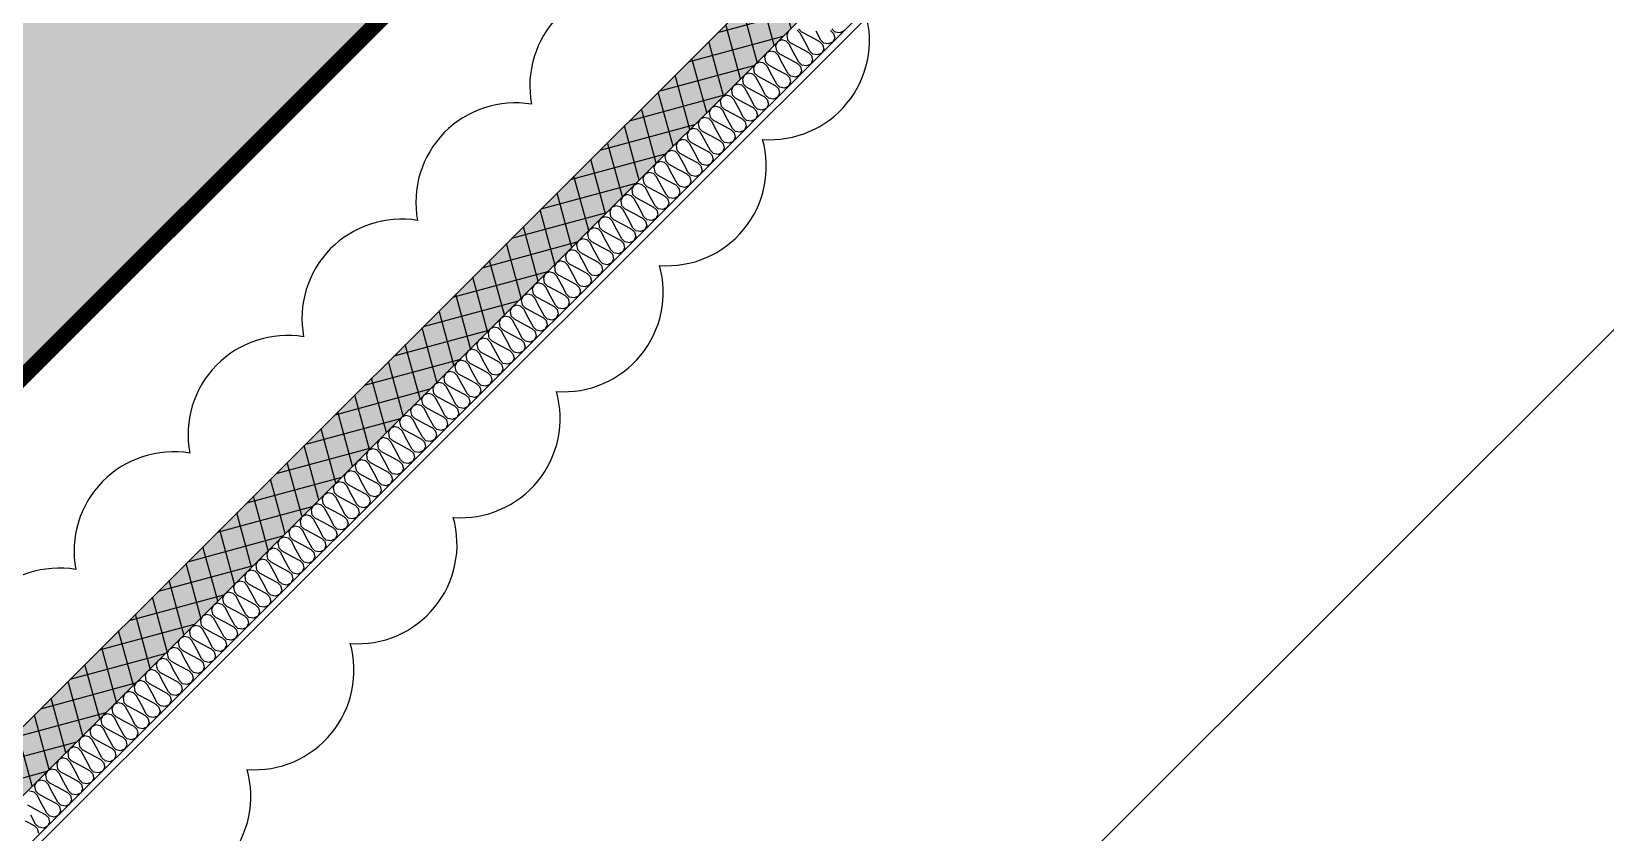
# Model space of a CAD drawing. Header units: millimetres. Extents: x -21000 to 567700, y 435000 to 850800.
# Drawn here: x 230118 to 234950, y 602524 to 604985 of the extents above; entities that cross this region are included whole.
import ezdxf
from ezdxf.xclip import XClip

# ---------------------------------------------------------------- set-up
doc = ezdxf.new("R2010")
doc.units = ezdxf.units.MM
doc.header["$LTSCALE"] = 700
doc.header["$XCLIPFRAME"] = 2
doc.linetypes.add('AB_Pbase$0$주차장기둥$0$CEN', pattern=[62, 60, -1, 0, -1])
doc.linetypes.add('HIDDEN', pattern=[9.525, 6.35, -3.175])
doc.layers.get('0').update_dxf_attribs({"color": 2})
doc.layers.get('Defpoints').update_dxf_attribs({"color": 171})
for name, color, linetype in [('AB_Pbase$0$ELE8', 8, 'Continuous'), ('AB_Pbase$0$FIN', 6, 'Continuous'), ('AB_Pbase$0$HAT-BR', 5, 'Continuous'), ('AB_Pbase$0$INS', 8, 'Continuous'), ('AB_Pbase$0$WAL', 3, 'Continuous'), ('AB_Pbase$0$경량벽체 세대창고 모듈', 4, 'HIDDEN'), ('AB_Pbase$0$주차-sol', 254, 'Continuous'), ('AB_Pbase$0$주차-여행', 221, 'Continuous'), ('AB_Pbase$0$주차장기둥$0$CEN_P', 244, 'AB_Pbase$0$주차장기둥$0$CEN')]:
    doc.layers.add(name, color=color, linetype=linetype)

# ---------------------------------------------------------------- blocks, each defined once
blk = doc.blocks.new('AB_Pbase$0$주차장기둥$0$cen 2bl 지하')
at = {"layer": 'AB_Pbase$0$주차장기둥$0$CEN_P', "color": 54}
blk.add_line((-61204.2, 83524.1), (-81015, 14504.8), dxfattribs=at)
blk = doc.blocks.new('AB_Pbase$0$주차장기둥')
at = {"rotation": 1.99999810188403}
blk.add_blockref('AB_Pbase$0$주차장기둥$0$cen 2bl 지하', (36991.8, -11666.7), dxfattribs=at)
blk = doc.blocks.new('AB_Pbase$0$AB_Pbase-여행주차_')
at = {"layer": 'AB_Pbase$0$주차-sol'}
h = blk.add_hatch(color=252, dxfattribs=at)
h.paths.add_polyline_path([(54378012.4, -70102333.7), (54378012.4, -70097233.7), (54375512.4, -70097233.7), (54375512.4, -70102333.7)])
h.paths.add_polyline_path([(54377037.4, -70098358.7), (54377037.4, -70098508.7), (54377787.4, -70098508.7), (54377787.4, -70098358.7)], flags=16)
h.paths.add_polyline_path([(54376487.4, -70098358.7), (54376487.4, -70098508.7), (54375737.4, -70098508.7), (54375737.4, -70098358.7)], flags=16)
at = {"layer": 'AB_Pbase$0$주차-여행', "const_width": 50}
blk.add_lwpolyline([(54378012.4, -70102333.7), (54378012.4, -70097233.7), (54375512.4, -70097233.7), (54375512.4, -70102333.7)], close=True, dxfattribs=at)
blk = doc.blocks.new('AB_Pbase$0$pppaaa_1_1')
at = {"layer": 'AB_Pbase$0$주차-여행', "rotation": 224.9848186016877}
blk.add_blockref('AB_Pbase$0$AB_Pbase-여행주차_', (88243891.7, -10535107), dxfattribs=at)
blk = doc.blocks.new('AB_Pbase')
at = {"layer": 'AB_Pbase$0$ELE8'}
h = blk.add_hatch(dxfattribs=at)
h.set_pattern_fill('NET', color=256, scale=20, angle=15.182184)
h.paths.add_polyline_path([(242568.3, 621077.2), (244588.7, 619957.3), (244661.4, 620088.5), (242509.8, 621281.1), (235027.7, 607783.1), (226424.5, 599184.4), (258210.1, 567381.9), (260268.4, 566241), (260341.1, 566372.2), (258301.3, 567502.9), (226636.7, 599184.4), (235148.7, 607691.9)])
h.paths.add_polyline_path([(247382.1, 630071), (247513.3, 629998.3), (244996.1, 625456.7), (246272.9, 624749), (245110.6, 622652.1), (244979.4, 622724.8), (246069, 624690.5), (244792, 625398.3)])
h.paths.add_polyline_path([(247988.2, 631164.3), (247876.7, 630963.1), (248007.8, 630890.4), (248119.4, 631091.6)])
h.paths.add_polyline_path([(255793.4, 631519.8), (255866.2, 631650.9), (250046.2, 634877.1), (248482.7, 632056.4), (248613.9, 631983.7), (250104.6, 634673.1)])
at = {"layer": 'AB_Pbase$0$HAT-BR'}
h = blk.add_hatch(dxfattribs=at)
h.set_pattern_fill('ANSI31', color=256, scale=20, angle=145)
h.paths.add_polyline_path([(235929.4, 604527.6), (236063.8, 604661.9), (238153, 602571.6), (240063.6, 606018.4), (240229.8, 605926.3), (238280.5, 602409.7), (237010.4, 601140.3), (237826.9, 600323.4), (237692.5, 600189.1), (236741.7, 601140.4), (238029, 602427)])
h.paths.add_polyline_path([(238632.8, 599517.1), (232550.1, 593437.5), (232684.4, 593303.2), (238767.1, 599382.7)])
h.paths.add_polyline_path([(239573, 598576.4), (244422.5, 593724.3), (238339.7, 587644.8), (238205.4, 587779.2), (244153.8, 593724.4), (239438.6, 598442)])
h.paths.add_polyline_path([(253366.3, 576146.8), (254890.9, 574621.3), (254756.5, 574487), (253231.9, 576012.5)], flags=17)
h.paths.add_polyline_path([(246954.3, 581883.1), (245525.6, 580455.2), (245391.3, 580589.5), (246820, 582017.5)])
h.paths.add_polyline_path([(247173.6, 582371), (252407.6, 587602.2), (252541.9, 587467.8), (247308, 582236.6)])
h.paths.add_polyline_path([(260580.1, 582120.7), (261142.4, 583135.1), (260976.2, 583227.2), (260414, 582212.8)], flags=17)
h.paths.add_polyline_path([(263886.9, 576046.1), (264234.4, 575698.5), (264194.3, 575658.4), (265114.4, 575148.5), (265206.5, 575314.6)])
edge = h.paths.add_edge_path()
edge.add_line((263638.9, 581842.7), (261303.6, 583137.2))
edge.add_line((261303.6, 583137.2), (261395.8, 583303.3))
edge.add_line((261395.8, 583303.3), (265930.7, 580789.6))
edge.add_line((265930.7, 580789.6), (269809.1, 587786.6))
edge.add_line((269809.1, 587786.6), (269975.3, 587694.4))
edge.add_line((269975.3, 587694.4), (266096.8, 580697.5))
edge.add_line((266096.8, 580697.5), (266534.1, 580455.1))
edge.add_line((266534.1, 580455.1), (266442, 580288.9))
edge.add_line((266442, 580288.9), (263805.1, 581750.6))
edge.add_line((263638.9, 581842.7), (262485.1, 579761.3))
edge.add_line((263805.1, 581750.6), (261405.4, 577421.6))
edge.add_line((262393, 579595.1), (259935.3, 580957.4))
edge.add_line((262485.1, 579761.3), (259861.3, 581215.7))
edge.add_line((262393, 579595.1), (261239.3, 577513.7))
edge.add_line((259861.3, 581215.7), (259168.1, 579965.2))
edge.add_line((259334.3, 579873.1), (259168.1, 579965.2))
edge.add_line((259935.3, 580957.4), (259334.3, 579873.1))
edge.add_line((261239.3, 577513.7), (258615.4, 578968.1))
edge.add_line((258615.4, 578968.1), (258523.3, 578802))
edge.add_line((258523.3, 578802), (263739.4, 575910.6))
edge.add_line((263739.4, 575910.6), (263879.2, 576050.4))
edge.add_line((263879.2, 576050.4), (261405.4, 577421.6))
edge = h.paths.add_edge_path()
edge.add_line((273761.7, 610263.5), (273411.9, 610457.4))
edge.add_line((273411.9, 610457.4), (273281, 610221.2))
edge.add_line((273281, 610221.2), (271837.9, 611021.2))
edge.add_line((271837.9, 611021.2), (270579.8, 608751.5))
edge.add_line((270579.8, 608751.5), (267899.1, 610237.5))
edge.add_line((267899.1, 610237.5), (268345.1, 611042.1))
edge.add_line((268345.1, 611042.1), (267907.8, 611284.5))
edge.add_line((267907.8, 611284.5), (267461.8, 610479.9))
edge.add_line((267461.8, 610479.9), (264676.1, 612024))
edge.add_line((264676.1, 612024), (266867.4, 615977.3))
edge.add_line((266867.4, 615977.3), (266701.3, 616069.4))
edge.add_line((266701.3, 616069.4), (265295.3, 613533))
edge.add_line((265295.3, 613533), (264945.5, 613726.9))
edge.add_line((264945.5, 613726.9), (264853.4, 613560.7))
edge.add_line((264853.4, 613560.7), (265203.2, 613366.8))
edge.add_line((265203.2, 613366.8), (264417.8, 611949.9))
edge.add_line((264417.8, 611949.9), (276229.5, 605402.6))
edge.add_line((276229.5, 605402.6), (278088.8, 608756.8))
edge.add_line((278088.8, 608756.8), (278565.5, 608492.5))
edge.add_line((278565.5, 608492.5), (278798.2, 608912.4))
edge.add_line((278798.2, 608912.4), (278719.4, 608956))
edge.add_line((278719.4, 608956), (278578.9, 608702.3))
edge.add_line((278578.9, 608702.3), (278093.4, 608971.4))
edge.add_line((278093.4, 608971.4), (278825.5, 610292.1))
edge.add_line((278825.5, 610292.1), (278746.8, 610335.7))
edge.add_line((278746.8, 610335.7), (278092.3, 609155))
edge.add_line((278092.3, 609155), (277414.5, 609530.7))
edge.add_line((277414.5, 609530.7), (277370.8, 609452))
edge.add_line((277370.8, 609452), (278048.7, 609076.3))
edge.add_line((278048.7, 609076.3), (276155.5, 605660.9))
edge.add_line((276155.5, 605660.9), (275027.2, 606286.3))
edge.add_line((275027.2, 606286.3), (275473.2, 607090.9))
edge.add_line((275473.2, 607090.9), (275394.5, 607134.6))
edge.add_line((275394.5, 607134.6), (274948.5, 606329.9))
edge.add_line((274948.5, 606329.9), (274668.6, 606485.1))
edge.add_line((274668.6, 606485.1), (275114.6, 607289.7))
edge.add_line((275114.6, 607289.7), (275035.9, 607333.3))
edge.add_line((275035.9, 607333.3), (274589.9, 606528.7))
edge.add_line((274589.9, 606528.7), (270746, 608659.4))
edge.add_line((270746, 608659.4), (271911.9, 610762.9))
edge.add_line((271911.9, 610762.9), (273538.7, 609861.1))
edge.add_line((273538.7, 609861.1), (273766.6, 610272.2))
h.paths.add_polyline_path([(249823.9, 630123.9), (248214.6, 631015.9), (248122.5, 630849.7), (249731.8, 629957.7)])
h.paths.add_polyline_path([(264448.6, 621462.8), (264706.6, 621319.7), (264798.7, 621485.9), (263959.1, 621951.3), (263866.9, 621785.1), (264282.4, 621554.9), (263271.6, 619731.3), (263437.7, 619639.2)])
h.paths.add_polyline_path([(269499.6, 619034.5), (268660, 619499.9), (268567.9, 619333.7), (269048.9, 619067.1), (267972.6, 617125.4), (268138.8, 617033.3), (269215.1, 618975), (269407.5, 618868.3)])
h.paths.add_polyline_path([(278950.9, 618872.1), (277573.4, 619635.6), (275440.2, 615787.3), (272265.3, 617547.2), (272173.2, 617381), (274499.7, 616091.4), (273527.6, 614337.8), (273693.8, 614245.7), (274665.9, 615999.3), (276004, 615257.5), (276166.4, 615550.5), (275676.7, 615822), (277647.4, 619377.4), (278858.8, 618705.9)])
h.paths.add_polyline_path([(271683.5, 616497.6), (271517.4, 616589.7), (270492, 614739.9), (270658.2, 614647.8)])
h.paths.add_polyline_path([(266121, 619581), (265095.6, 617731.2), (264929.4, 617823.3), (265954.8, 619673.1)])
h.paths.add_polyline_path([(264405.1, 617124.9), (264497.2, 617291.1), (264296.1, 617402.6), (264203.9, 617236.4)])
edge = h.paths.add_edge_path()
edge.add_line((261140, 623342.4), (261232.1, 623508.6))
edge.add_line((261232.1, 623508.6), (257484.4, 625586))
edge.add_line((257484.4, 625586), (257392.3, 625419.8))
edge.add_line((257392.3, 625419.8), (258756.7, 624663.5))
edge.add_line((258756.7, 624663.5), (257030.8, 621549.9))
edge.add_line((257030.8, 621549.9), (255666.4, 622306.2))
edge.add_line((255666.4, 622306.2), (255622.7, 622227.5))
edge.add_line((255622.7, 622227.5), (256987.1, 621471.2))
edge.add_line((256987.1, 621471.2), (256735, 621016.4))
edge.add_line((256735, 621016.4), (256813.8, 620972.7))
edge.add_line((256813.8, 620972.7), (258835.4, 624619.9))
edge.add_line((258835.4, 624619.9), (261140, 623342.4))
h.paths.add_polyline_path([(252295.3, 623557.4), (252251.7, 623478.7), (252800.5, 623174.5), (252844.1, 623253.2)], flags=17)
h.paths.add_polyline_path([(278024, 614023.5), (278741.6, 615317.9), (277798.7, 613617.1), (277877.5, 613573.4), (278119.7, 614010.5), (279335.4, 613336.6), (279379.1, 613415.3), (278163.4, 614089.2), (278820.3, 615274.3), (278741.6, 615317.9)])
h.paths.add_polyline_path([(276999.8, 611990.1), (277047.9, 611963.4), (276926.7, 611744.8), (276799.9, 611815.1), (277163.5, 612471), (277242.2, 612427.4)], flags=17)
h.paths.add_polyline_path([(275349.5, 612653.4), (275456.1, 612845.8), (275766.5, 612673.7), (275659.8, 612481.3)], flags=17)
h.paths.add_polyline_path([(274915.1, 612859.8), (274748.9, 612952), (274506.5, 612514.6), (274672.7, 612422.5)], flags=17)
h.paths.add_polyline_path([(279024.5, 610867.8), (280144.5, 612888.1), (280223.2, 612844.5), (279103.3, 610824.1)])
h.paths.add_polyline_path([(279601.8, 610547.8), (280721.7, 612568.2), (280800.4, 612524.5), (279680.5, 610504.2)])
edge = h.paths.add_edge_path()
edge.add_line((268115.9, 579441.1), (268710.6, 579111.4))
edge.add_line((268710.6, 579111.4), (268676.7, 579050.2))
edge.add_line((268676.7, 579050.2), (271436.1, 577520.6))
edge.add_line((271436.1, 577520.6), (271470, 577581.9))
edge.add_line((271470, 577581.9), (271528.2, 577686.8))
edge.add_line((271528.2, 577686.8), (268174.1, 579546.1))
edge.add_line((268174.1, 579546.1), (268115.9, 579441.1))
h.paths.add_polyline_path([(252546, 576288.4), (251117.3, 574860.5), (254615.6, 571360.4), (257807.1, 577118), (257640.9, 577210.2), (255736.8, 573775), (255682.7, 573829.2), (255548.3, 573694.9), (255641, 573602.1), (254521.2, 571582.1), (251315.3, 574789.7), (252680.4, 576154.1)])
h.paths.add_polyline_path([(254748.7, 622094.5), (254457.8, 621569.8), (254624, 621477.7), (254914.9, 622002.4)], flags=17)
h.paths.add_polyline_path([(260390.1, 620339.5), (260224, 620431.6), (261377.8, 622513.2), (261544, 622421.1)])
h.paths.add_polyline_path([(246694.2, 601788.4), (244262.8, 603136.2), (244354.9, 603302.4), (246786.3, 601954.6)])
h.paths.add_polyline_path([(264513.8, 616681.6), (263362.4, 614604.4), (263948.4, 614279.6), (263856.3, 614113.4), (262500.6, 614864.9), (262592.7, 615031.1), (263196.2, 614696.5), (264347.6, 616773.8)])
h.paths.add_polyline_path([(251505.8, 616203), (251413.7, 616036.9), (267384.3, 607184.2), (267476.4, 607350.4)])
h.paths.add_polyline_path([(271057.7, 605148), (274188.8, 603412.4), (272429, 600237.5), (270189.9, 601478.7), (270097.8, 601312.5), (274624, 598803.6), (274716.1, 598969.8), (272595.1, 600145.4), (274355, 603320.3), (277464.3, 601596.8), (270405.5, 588862.3), (265870.5, 591376.1), (265778.4, 591209.9), (270479.5, 588604), (277722.6, 601670.9), (271149.8, 605314.2)])
h.paths.add_polyline_path([(255481.8, 630440.5), (255389.7, 630274.4), (255792, 630051.4), (254296.4, 627353.1), (254375.1, 627309.5), (255870.8, 630007.7), (258726.4, 628424.8), (257230.8, 625726.6), (257396.9, 625634.5), (258984.7, 628498.9)])
h.paths.add_polyline_path([(252754.7, 624571.9), (253714.6, 626303.6), (253793.4, 626260), (252833.4, 624528.2)])
h.paths.add_polyline_path([(271454, 617733.9), (271546.1, 617900.1), (271143.9, 618123.1), (271051.8, 617956.9)])
h.paths.add_polyline_path([(274129.6, 612597.8), (274173.2, 612676.5), (272975, 613340.7), (272679.2, 612807.2), (272845.4, 612715.1), (273097.5, 613169.9)], flags=17)
h.paths.add_polyline_path([(261119, 615848), (261285.2, 615755.9), (262691.1, 618292.3), (262525, 618384.4)])
h.paths.add_polyline_path([(261302.7, 615746.2), (261210.6, 615580), (261503.6, 615417.6), (261595.7, 615583.7)], flags=17)
h.paths.add_polyline_path([(260779.6, 615235.7), (260945.8, 615143.6), (260407.7, 614172.8), (247559.5, 621294.6), (247428.3, 621367.4), (245110.6, 622652.1), (245202.7, 622818.3), (246042.3, 622352.9), (246488.4, 623157.5), (246654.5, 623065.4), (246208.5, 622260.8), (248062.7, 621233), (249400.8, 623646.9), (248952.5, 623895.4), (248996.2, 623974.1), (249984.5, 623426.3), (249940.9, 623347.5), (249479.5, 623603.3), (248141.4, 621189.3), (250017.5, 620149.4), (251359.6, 622570.7), (250948.5, 622798.5), (250988.1, 622869.9), (251939.3, 622342.7), (251895.6, 622264), (251434.3, 622519.7), (250096.2, 620105.8), (252811.9, 618600.4), (253257.9, 619405.1), (253336.6, 619361.5), (252890.6, 618556.8), (253257.9, 618353.2), (254159.7, 619980), (253792.3, 620183.6), (253676, 619973.7), (253597.3, 620017.3), (253905.1, 620572.7), (254071.3, 620480.6), (253971.9, 620301.3), (254627.9, 619937.7), (254535.8, 619771.5), (254238.4, 619936.4), (253336.7, 618309.6), (254613.6, 617601.7), (255607.5, 619394.7), (255773.6, 619302.6), (254779.8, 617509.6), (260333.6, 614431.1)])
h.paths.add_polyline_path([(251257.3, 624727.3), (251091.2, 624819.4), (250887.5, 624452.1), (248071, 626013.3), (247978.9, 625847.1), (247979.1, 625847), (246827.7, 623769.8), (246993.9, 623677.6), (248145.3, 625754.9), (251552, 623866.5), (251644.1, 624032.7), (251053.7, 624359.9)])
h.paths.add_polyline_path([(239278.8, 608614.4), (239444.9, 608522.3), (239503.1, 608627.2), (240058.5, 608319.4), (240150.6, 608485.5), (239595.2, 608793.4), (239937, 609410), (239416.6, 609698.5), (239373, 609619.7), (239727.2, 609423.4)], flags=17)
h.paths.add_polyline_path([(249096, 617321.6), (249188.1, 617487.8), (246328.1, 619073.1), (246196.9, 619145.8), (244727.6, 619960.3), (244635.4, 619794.1)])
h.paths.add_polyline_path([(244912.1, 609773.6), (245004.2, 609939.8), (238523.3, 613532.3), (235245.5, 607619), (234042, 606416.1), (235434.6, 605022.7), (235569, 605157.1), (234240, 606486.8), (235318, 607564.2), (236122.2, 609014.9), (238706.7, 607582.3), (238270.4, 606795.2), (238991.9, 606395.2), (239084, 606561.4), (238528.6, 606869.2), (239047.4, 607805.1), (238881.2, 607897.2), (238798.8, 607748.5), (238357.1, 607993.3), (239086.7, 609309.6), (239008, 609353.3), (238278.4, 608037), (236214.3, 609181.1), (238509.9, 613322.4), (242795.5, 610946.9), (241038.1, 607776.4), (241204.2, 607684.3), (242961.7, 610854.8)])
h.paths.add_polyline_path([(254770.9, 631457.8), (254937, 631365.6), (255145.7, 631742.1), (254979.5, 631834.2)])
h.paths.add_polyline_path([(254539.5, 630648.5), (254373.3, 630740.6), (254143, 630325.1), (253548.3, 630654.8), (253504.7, 630576.1), (254099.4, 630246.4), (253042.5, 628339.7), (251765.6, 629047.6), (252822.5, 630954.2), (252848.7, 630939.7), (252892.3, 631018.4), (252787.4, 631076.6), (251686.9, 629091.2), (250436.1, 629784.5), (250344, 629618.3), (251594.7, 628925), (250494.2, 626939.6), (250599.2, 626881.5), (250642.8, 626960.2), (250616.6, 626974.7), (251673.5, 628881.4), (252950.4, 628173.6), (251893.5, 626266.9), (251298.8, 626596.6), (251255.1, 626517.9), (251849.9, 626188.2), (251488.7, 625536.6), (251654.9, 625444.5)])
at = {"layer": 'AB_Pbase$0$경량벽체 세대창고 모듈'}
h = blk.add_hatch(dxfattribs=at)
h.set_pattern_fill('격자1', color=256)
h.set_pattern_definition([(360, (0, 0), (0, 1), []), (90, (0, 0), (-1, -1e-16), [])])
h.paths.add_polyline_path([(242568.3, 621077.2), (242641, 621208.4), (242509.8, 621281.1), (235027.7, 607783.1), (226424.5, 599184.4), (258210.1, 567381.9), (260268.4, 566241), (260341.1, 566372.2), (258301.3, 567502.9), (226636.7, 599184.4), (235148.7, 607691.9)])
h.paths.add_polyline_path([(247382.1, 630071), (247513.3, 629998.3), (244996.1, 625456.7), (246272.9, 624749), (245110.6, 622652.1), (244979.4, 622724.8), (246069, 624690.5), (244792, 625398.3)])
h.paths.add_polyline_path([(247988.2, 631164.3), (247876.7, 630963.1), (248007.8, 630890.4), (248119.4, 631091.6)])
h.paths.add_polyline_path([(255793.4, 631519.8), (255866.2, 631650.9), (250046.2, 634877.1), (248482.7, 632056.4), (248613.9, 631983.7), (250104.6, 634673.1)])
at = {"layer": 'AB_Pbase$0$FIN'}
for p, q in [((226806.4, 599184.3), (234042, 606416.1)), ((226834.6, 599184.3), (234042, 606387.8))]:
    blk.add_line(p, q, dxfattribs=at)
at = {"layer": 'AB_Pbase$0$INS'}
for points in [[(232611.8, 604986.7), (232599.1, 604980.8), (232584.7, 604983.3), (232575.3, 604992.7)], [(232571.1, 604988.4), (232580.4, 604979.1), (232583.8, 604965.5), (232577.9, 604952.8), (232565.1, 604946.8), (232550.7, 604949.4), (232541.4, 604958.7), (232526.5, 604986.3)], [(232472.7, 604993.5), (232482, 604984.2), (232509.6, 604969.3), (232537.1, 604954.5), (232546.5, 604945.1), (232549.9, 604931.6), (232543.9, 604918.8), (232531.2, 604912.9), (232516.8, 604915.5), (232507.4, 604924.8), (232492.6, 604952.4), (232477.8, 604980), (232468.4, 604989.3)], [(232442.1, 604986.8), (232436.2, 604974), (232438.7, 604959.6), (232448.1, 604950.3), (232475.6, 604935.4), (232503.2, 604920.6), (232512.5, 604911.2), (232515.9, 604897.6), (232510, 604884.9), (232497.2, 604879), (232482.8, 604881.5), (232473.5, 604890.9), (232458.6, 604918.4), (232443.8, 604946), (232434.5, 604955.4), (232420.9, 604958.8), (232408.2, 604952.8), (232402.2, 604940.1), (232404.8, 604925.7), (232414.1, 604916.3), (232441.7, 604901.5), (232469.2, 604886.6), (232478.6, 604877.3), (232482, 604863.7), (232476, 604851), (232463.3, 604845), (232448.9, 604847.6), (232439.5, 604856.9), (232424.7, 604884.5), (232409.9, 604912.1), (232400.5, 604921.4), (232386.9, 604924.8), (232374.2, 604918.9), (232368.3, 604906.2), (232370.8, 604891.7), (232380.2, 604882.4), (232407.7, 604867.5), (232435.3, 604852.7), (232444.6, 604843.4), (232448, 604829.8), (232442.1, 604817), (232429.3, 604811.1), (232414.9, 604813.7), (232405.6, 604823), (232390.7, 604850.6), (232375.9, 604878.2), (232366.6, 604887.5), (232353, 604890.9), (232340.3, 604885), (232334.3, 604872.2), (232336.9, 604857.8), (232346.2, 604848.5), (232373.8, 604833.6), (232401.3, 604818.8), (232410.7, 604809.4), (232414.1, 604795.8), (232408.1, 604783.1), (232395.4, 604777.2), (232381, 604779.7), (232371.6, 604789.1), (232356.8, 604816.6), (232342, 604844.2), (232332.6, 604853.6), (232319, 604857), (232306.3, 604851), (232300.4, 604838.3), (232302.9, 604823.9), (232312.2, 604814.5), (232339.8, 604799.7), (232367.4, 604784.8), (232376.7, 604775.5), (232380.1, 604761.9), (232374.2, 604749.2), (232361.4, 604743.2), (232347, 604745.8), (232337.7, 604755.1), (232322.8, 604782.7), (232308, 604810.3), (232298.7, 604819.6), (232285.1, 604823), (232272.4, 604817.1), (232266.4, 604804.4), (232269, 604789.9), (232278.3, 604780.6), (232305.9, 604765.7), (232333.4, 604750.9), (232342.8, 604741.6), (232346.2, 604728), (232340.2, 604715.3), (232327.5, 604709.3), (232313.1, 604711.9), (232303.7, 604721.2), (232288.9, 604748.8), (232274.1, 604776.4), (232264.7, 604785.7), (232251.1, 604789.1), (232238.4, 604783.2), (232232.5, 604770.4), (232235, 604756), (232244.3, 604746.7), (232271.9, 604731.8), (232299.5, 604717), (232308.8, 604707.6), (232312.2, 604694), (232306.3, 604681.3), (232293.5, 604675.4), (232279.1, 604677.9), (232269.8, 604687.3), (232254.9, 604714.8), (232240.1, 604742.4), (232230.8, 604751.8), (232217.2, 604755.2), (232204.5, 604749.2), (232198.5, 604736.5), (232201.1, 604722.1), (232210.4, 604712.7), (232238, 604697.9), (232265.5, 604683), (232274.9, 604673.7), (232278.3, 604660.1), (232272.3, 604647.4), (232259.6, 604641.5), (232245.2, 604644), (232235.8, 604653.3), (232221, 604680.9), (232206.2, 604708.5), (232196.8, 604717.8), (232183.2, 604721.2), (232170.5, 604715.3), (232164.6, 604702.6), (232167.1, 604688.1), (232176.4, 604678.8), (232204, 604664), (232231.6, 604649.1), (232240.9, 604639.8), (232244.3, 604626.2), (232238.4, 604613.5), (232225.6, 604607.5), (232211.2, 604610.1), (232201.9, 604619.4), (232187, 604647), (232172.2, 604674.6), (232162.9, 604683.9), (232149.3, 604687.3), (232136.6, 604681.4), (232130.6, 604668.6), (232133.2, 604654.2), (232142.5, 604644.9), (232170.1, 604630), (232197.6, 604615.2), (232207, 604605.8), (232210.4, 604592.2), (232204.4, 604579.5), (232191.7, 604573.6), (232177.3, 604576.1), (232167.9, 604585.5), (232153.1, 604613.1), (232138.3, 604640.6), (232128.9, 604650), (232115.3, 604653.4), (232102.6, 604647.4), (232096.7, 604634.7), (232099.2, 604620.3), (232108.5, 604610.9), (232136.1, 604596.1), (232163.7, 604581.2), (232173, 604571.9), (232176.4, 604558.3), (232170.5, 604545.6), (232157.7, 604539.7), (232143.3, 604542.2), (232134, 604551.5), (232119.1, 604579.1), (232104.3, 604606.7), (232095, 604616), (232081.4, 604619.4), (232068.7, 604613.5), (232062.7, 604600.8), (232065.3, 604586.3), (232074.6, 604577), (232102.2, 604562.2), (232129.7, 604547.3), (232139.1, 604538), (232142.5, 604524.4), (232136.5, 604511.7), (232123.8, 604505.7), (232109.4, 604508.3), (232100, 604517.6), (232085.2, 604545.2), (232070.4, 604572.8), (232061, 604582.1), (232047.4, 604585.5), (232034.7, 604579.6), (232028.8, 604566.8), (232031.3, 604552.4), (232040.6, 604543.1), (232068.2, 604528.2), (232095.8, 604513.4), (232105.1, 604504), (232108.5, 604490.5), (232102.6, 604477.7), (232089.8, 604471.8), (232075.4, 604474.3), (232066.1, 604483.7), (232051.2, 604511.3), (232036.4, 604538.8), (232027.1, 604548.2), (232013.5, 604551.6), (232000.8, 604545.6), (231994.8, 604532.9), (231997.4, 604518.5), (232006.7, 604509.1), (232034.3, 604494.3), (232061.8, 604479.4), (232071.2, 604470.1), (232074.6, 604456.5), (232068.6, 604443.8), (232055.9, 604437.9), (232041.5, 604440.4), (232032.1, 604449.7), (232017.3, 604477.3), (232002.5, 604504.9), (231993.1, 604514.2), (231979.5, 604517.6), (231966.8, 604511.7), (231960.9, 604499), (231963.4, 604484.6), (231972.7, 604475.2), (232000.3, 604460.4), (232027.9, 604445.5), (232037.2, 604436.2), (232040.6, 604422.6), (232034.7, 604409.9), (232021.9, 604403.9), (232007.5, 604406.5), (231998.2, 604415.8), (231983.3, 604443.4), (231968.5, 604471), (231959.2, 604480.3), (231945.6, 604483.7), (231932.9, 604477.8), (231926.9, 604465), (231929.5, 604450.6), (231938.8, 604441.3), (231966.4, 604426.4), (231993.9, 604411.6), (232003.3, 604402.2), (232006.7, 604388.7), (232000.7, 604375.9), (231988, 604370), (231973.6, 604372.5), (231964.2, 604381.9), (231949.4, 604409.5), (231934.6, 604437), (231925.2, 604446.4), (231911.6, 604449.8), (231898.9, 604443.8), (231893, 604431.1), (231895.5, 604416.7), (231904.8, 604407.4), (231932.4, 604392.5), (231960, 604377.6), (231969.3, 604368.3), (231972.7, 604354.7), (231966.8, 604342), (231954, 604336.1), (231939.6, 604338.6), (231930.3, 604347.9), (231915.4, 604375.5), (231900.6, 604403.1), (231891.3, 604412.4), (231877.7, 604415.8), (231865, 604409.9), (231859, 604397.2), (231861.6, 604382.8), (231870.9, 604373.4), (231898.5, 604358.6), (231926, 604343.7), (231935.4, 604334.4), (231938.8, 604320.8), (231932.8, 604308.1), (231920.1, 604302.1), (231905.7, 604304.7), (231896.3, 604314), (231881.5, 604341.6), (231866.7, 604369.2), (231857.3, 604378.5), (231843.7, 604381.9), (231831, 604376), (231825.1, 604363.2), (231827.6, 604348.8), (231836.9, 604339.5), (231864.5, 604324.6), (231892.1, 604309.8), (231901.4, 604300.4), (231904.8, 604286.9), (231898.9, 604274.1), (231886.1, 604268.2), (231871.7, 604270.7), (231862.4, 604280.1), (231847.5, 604307.7), (231832.7, 604335.2), (231823.4, 604344.6), (231809.8, 604348), (231797.1, 604342), (231791.1, 604329.3), (231793.7, 604314.9), (231803, 604305.6), (231830.6, 604290.7), (231858.1, 604275.8), (231867.5, 604266.5), (231870.9, 604252.9), (231864.9, 604240.2), (231852.2, 604234.3), (231837.8, 604236.8), (231828.4, 604246.2), (231813.6, 604273.7), (231798.8, 604301.3), (231789.4, 604310.6), (231775.8, 604314), (231763.1, 604308.1), (231757.2, 604295.4), (231759.7, 604281), (231769, 604271.6), (231796.6, 604256.8), (231824.2, 604241.9), (231833.5, 604232.6), (231836.9, 604219), (231831, 604206.3), (231818.2, 604200.3), (231803.8, 604202.9), (231794.5, 604212.2), (231779.6, 604239.8), (231764.8, 604267.4), (231755.5, 604276.7), (231741.9, 604280.1), (231729.2, 604274.2), (231723.2, 604261.5), (231725.8, 604247), (231735.1, 604237.7), (231762.7, 604222.8), (231790.2, 604208), (231799.6, 604198.6), (231803, 604185.1), (231797, 604172.3), (231784.3, 604166.4), (231769.9, 604168.9), (231760.5, 604178.3), (231745.7, 604205.9), (231730.9, 604233.4), (231721.5, 604242.8), (231707.9, 604246.2), (231695.2, 604240.2), (231689.3, 604227.5), (231691.8, 604213.1), (231701.1, 604203.8), (231728.7, 604188.9), (231756.3, 604174), (231765.6, 604164.7), (231769, 604151.1), (231763.1, 604138.4), (231750.3, 604132.5), (231735.9, 604135), (231726.6, 604144.4), (231711.7, 604171.9), (231696.9, 604199.5), (231687.6, 604208.9), (231674, 604212.3), (231661.3, 604206.3), (231655.3, 604193.6), (231657.9, 604179.2), (231667.2, 604169.8), (231694.8, 604155), (231722.3, 604140.1), (231731.7, 604130.8), (231735.1, 604117.2), (231729.1, 604104.5), (231716.4, 604098.5), (231702, 604101.1), (231692.6, 604110.4), (231677.8, 604138), (231663, 604165.6), (231653.6, 604174.9), (231640, 604178.3), (231627.3, 604172.4), (231621.4, 604159.7), (231623.9, 604145.2), (231633.2, 604135.9), (231660.8, 604121), (231688.4, 604106.2), (231697.7, 604096.8), (231701.1, 604083.3), (231695.2, 604070.5), (231682.4, 604064.6), (231668, 604067.2), (231658.7, 604076.5), (231643.8, 604104.1), (231629, 604131.7), (231619.7, 604141), (231606.1, 604144.4), (231593.4, 604138.4), (231587.4, 604125.7), (231590, 604111.3), (231599.3, 604102), (231626.9, 604087.1), (231654.4, 604072.2), (231663.8, 604062.9), (231667.2, 604049.3), (231661.2, 604036.6), (231648.5, 604030.7), (231634.1, 604033.2), (231624.7, 604042.6), (231609.9, 604070.1), (231595.1, 604097.7), (231585.7, 604107.1), (231572.1, 604110.5), (231559.4, 604104.5), (231553.5, 604091.8), (231556, 604077.4), (231565.3, 604068), (231592.9, 604053.2), (231620.5, 604038.3), (231629.8, 604029), (231633.2, 604015.4), (231627.3, 604002.7), (231614.5, 603996.7), (231600.1, 603999.3), (231590.8, 604008.6), (231575.9, 604036.2), (231561.1, 604063.8), (231551.8, 604073.1), (231538.2, 604076.5), (231525.5, 604070.6), (231519.5, 604057.9), (231522.1, 604043.4), (231531.4, 604034.1), (231559, 604019.2), (231586.5, 604004.4), (231595.9, 603995), (231599.3, 603981.5), (231593.3, 603968.7), (231580.6, 603962.8), (231566.2, 603965.4), (231556.8, 603974.7), (231542, 604002.3), (231527.2, 604029.9), (231517.8, 604039.2), (231504.2, 604042.6), (231491.5, 604036.7), (231485.6, 604023.9), (231488.1, 604009.5), (231497.4, 604000.2), (231525, 603985.3), (231552.6, 603970.5), (231561.9, 603961.1), (231565.3, 603947.5), (231559.4, 603934.8), (231546.6, 603928.9), (231532.2, 603931.4), (231522.9, 603940.8), (231508, 603968.3), (231493.2, 603995.9), (231483.9, 604005.3), (231470.3, 604008.7), (231457.6, 604002.7), (231451.6, 603990), (231454.2, 603975.6), (231463.5, 603966.2), (231491.1, 603951.4), (231518.6, 603936.5), (231528, 603927.2), (231531.4, 603913.6), (231525.4, 603900.9), (231512.7, 603894.9), (231498.3, 603897.5), (231488.9, 603906.8), (231474.1, 603934.4), (231459.3, 603962), (231449.9, 603971.3), (231436.3, 603974.7), (231423.6, 603968.8), (231417.7, 603956.1), (231420.2, 603941.6), (231429.5, 603932.3), (231457.1, 603917.4), (231484.7, 603902.6), (231494, 603893.3), (231497.4, 603879.7), (231491.5, 603866.9), (231478.7, 603861), (231464.3, 603863.6), (231455, 603872.9), (231440.1, 603900.5), (231425.3, 603928.1), (231416, 603937.4), (231402.4, 603940.8), (231389.7, 603934.9), (231383.7, 603922.1), (231386.3, 603907.7), (231395.6, 603898.4), (231423.2, 603883.5), (231450.7, 603868.7), (231460.1, 603859.3), (231463.5, 603845.7), (231457.5, 603833), (231444.8, 603827.1), (231430.4, 603829.6), (231421, 603839), (231406.2, 603866.5), (231391.4, 603894.1), (231382, 603903.5), (231368.4, 603906.9), (231355.7, 603900.9), (231349.8, 603888.2), (231352.3, 603873.8), (231361.6, 603864.4), (231389.2, 603849.6), (231416.8, 603834.7), (231426.1, 603825.4), (231429.5, 603811.8), (231423.6, 603799.1), (231410.8, 603793.1), (231396.4, 603795.7), (231387.1, 603805), (231372.2, 603832.6), (231357.4, 603860.2), (231348.1, 603869.5), (231334.5, 603872.9), (231321.8, 603867), (231315.8, 603854.3), (231318.4, 603839.8), (231327.7, 603830.5), (231355.3, 603815.6), (231382.8, 603800.8), (231392.2, 603791.5), (231395.6, 603777.9), (231389.6, 603765.2), (231376.9, 603759.2), (231362.5, 603761.8), (231353.1, 603771.1), (231338.3, 603798.7), (231323.5, 603826.3), (231314.1, 603835.6), (231300.5, 603839), (231287.8, 603833.1), (231281.9, 603820.3), (231284.4, 603805.9), (231293.7, 603796.6), (231321.3, 603781.7), (231348.9, 603766.9), (231358.2, 603757.5), (231361.6, 603743.9), (231355.7, 603731.2), (231342.9, 603725.3), (231328.5, 603727.8), (231319.2, 603737.2), (231304.3, 603764.7), (231289.5, 603792.3), (231280.2, 603801.7), (231266.6, 603805.1), (231253.9, 603799.1), (231247.9, 603786.4), (231250.5, 603772), (231259.8, 603762.6), (231287.4, 603747.8), (231314.9, 603732.9), (231324.3, 603723.6), (231327.7, 603710), (231321.7, 603697.3), (231309, 603691.4), (231294.6, 603693.9), (231285.2, 603703.2), (231270.4, 603730.8), (231255.6, 603758.4), (231246.2, 603767.7), (231232.6, 603771.1), (231219.9, 603765.2), (231214, 603752.5), (231216.5, 603738), (231225.8, 603728.7), (231253.4, 603713.9), (231281, 603699), (231290.3, 603689.7), (231293.7, 603676.1), (231287.8, 603663.4), (231275, 603657.4), (231260.6, 603660), (231251.3, 603669.3), (231236.4, 603696.9), (231221.6, 603724.5), (231212.3, 603733.8), (231198.7, 603737.2), (231186, 603731.3), (231180, 603718.5), (231182.6, 603704.1), (231191.9, 603694.8), (231219.5, 603679.9), (231247, 603665.1), (231256.4, 603655.7), (231259.8, 603642.1), (231253.8, 603629.4), (231241.1, 603623.5), (231226.7, 603626), (231217.3, 603635.4), (231202.5, 603663), (231187.7, 603690.5), (231178.3, 603699.9), (231164.7, 603703.3), (231152, 603697.3), (231146.1, 603684.6), (231148.6, 603670.2), (231157.9, 603660.8), (231185.5, 603646), (231213.1, 603631.1), (231222.4, 603621.8), (231225.8, 603608.2), (231219.9, 603595.5), (231207.1, 603589.6), (231192.7, 603592.1), (231183.4, 603601.4), (231168.5, 603629), (231153.7, 603656.6), (231144.4, 603665.9), (231130.8, 603669.3), (231118.1, 603663.4), (231112.1, 603650.7), (231114.7, 603636.2), (231124, 603626.9), (231151.6, 603612.1), (231179.1, 603597.2), (231188.5, 603587.9), (231191.9, 603574.3), (231185.9, 603561.6), (231173.2, 603555.6), (231158.8, 603558.2), (231149.4, 603567.5), (231134.6, 603595.1), (231119.8, 603622.7), (231110.4, 603632), (231096.8, 603635.4), (231084.1, 603629.5), (231078.2, 603616.7), (231080.7, 603602.3), (231090, 603593), (231117.6, 603578.1), (231145.2, 603563.3), (231154.5, 603553.9), (231157.9, 603540.4), (231152, 603527.6), (231139.2, 603521.7), (231124.8, 603524.2), (231115.5, 603533.6), (231100.6, 603561.2), (231085.8, 603588.7), (231076.5, 603598.1), (231062.9, 603601.5), (231050.2, 603595.5), (231044.2, 603582.8), (231046.8, 603568.4), (231056.1, 603559), (231083.7, 603544.2), (231111.2, 603529.3), (231120.6, 603520), (231124, 603506.4), (231118, 603493.7), (231105.3, 603487.8), (231090.9, 603490.3), (231081.5, 603499.6), (231066.7, 603527.2), (231051.9, 603554.8), (231042.5, 603564.1), (231028.9, 603567.5), (231016.2, 603561.6), (231010.3, 603548.9), (231012.8, 603534.5), (231022.1, 603525.1), (231049.7, 603510.3), (231077.3, 603495.4), (231086.6, 603486.1), (231090, 603472.5), (231084.1, 603459.8), (231071.3, 603453.8), (231056.9, 603456.4), (231047.6, 603465.7), (231032.7, 603493.3), (231017.9, 603520.9), (231008.6, 603530.2), (230995, 603533.6), (230982.3, 603527.7), (230976.3, 603514.9), (230978.9, 603500.5), (230988.2, 603491.2), (231015.8, 603476.3), (231043.3, 603461.5), (231052.7, 603452.1), (231056.1, 603438.6), (231050.1, 603425.8), (231037.4, 603419.9), (231023, 603422.4), (231013.6, 603431.8), (230998.8, 603459.4), (230984, 603486.9), (230974.6, 603496.3), (230961, 603499.7), (230948.3, 603493.7), (230942.4, 603481), (230944.9, 603466.6), (230954.2, 603457.3), (230981.8, 603442.4), (231009.4, 603427.5), (231018.7, 603418.2), (231022.1, 603404.6), (231016.2, 603391.9), (231003.4, 603386), (230989, 603388.5), (230979.7, 603397.8), (230964.8, 603425.4), (230950, 603453), (230940.7, 603462.3), (230927.1, 603465.7), (230914.4, 603459.8), (230908.4, 603447.1), (230911, 603432.7), (230920.3, 603423.3), (230947.9, 603408.5), (230975.4, 603393.6), (230984.8, 603384.3), (230988.2, 603370.7), (230982.2, 603358), (230969.5, 603352), (230955.1, 603354.6), (230945.7, 603363.9), (230930.9, 603391.5), (230916.1, 603419.1), (230906.7, 603428.4), (230893.1, 603431.8), (230880.4, 603425.9), (230874.5, 603413.1), (230877, 603398.7), (230886.3, 603389.4), (230913.9, 603374.5), (230941.5, 603359.7), (230950.8, 603350.3), (230954.2, 603336.8), (230948.3, 603324), (230935.5, 603318.1), (230921.1, 603320.6), (230911.8, 603330), (230896.9, 603357.6), (230882.1, 603385.1), (230872.8, 603394.5), (230859.2, 603397.9), (230846.5, 603391.9), (230840.5, 603379.2), (230843.1, 603364.8), (230852.4, 603355.5), (230880, 603340.6), (230907.5, 603325.7), (230916.9, 603316.4), (230920.3, 603302.8), (230914.3, 603290.1), (230901.6, 603284.2), (230887.2, 603286.7), (230877.8, 603296.1), (230863, 603323.6), (230848.2, 603351.2), (230838.8, 603360.5), (230825.2, 603363.9), (230812.5, 603358), (230806.6, 603345.3), (230809.1, 603330.9), (230818.4, 603321.5), (230846, 603306.7), (230873.6, 603291.8), (230882.9, 603282.5), (230886.3, 603268.9), (230880.4, 603256.2), (230867.6, 603250.2), (230853.2, 603252.8), (230843.9, 603262.1), (230829, 603289.7), (230814.2, 603317.3), (230804.9, 603326.6), (230791.3, 603330), (230778.6, 603324.1), (230772.6, 603311.4), (230775.2, 603296.9), (230784.5, 603287.6), (230812.1, 603272.7), (230839.6, 603257.9), (230849, 603248.5), (230852.4, 603235), (230846.4, 603222.2), (230833.7, 603216.3), (230819.3, 603218.9), (230809.9, 603228.2), (230795.1, 603255.8), (230780.3, 603283.3), (230770.9, 603292.7), (230757.3, 603296.1), (230744.6, 603290.1), (230738.7, 603277.4), (230741.2, 603263), (230750.5, 603253.7), (230778.1, 603238.8), (230805.7, 603223.9), (230815, 603214.6), (230818.4, 603201), (230812.5, 603188.3), (230799.7, 603182.4), (230785.3, 603184.9), (230776, 603194.3), (230761.1, 603221.8), (230746.3, 603249.4), (230737, 603258.8), (230723.4, 603262.2), (230710.7, 603256.2), (230704.7, 603243.5), (230707.3, 603229.1), (230716.6, 603219.7), (230744.2, 603204.9), (230771.7, 603190), (230781.1, 603180.7), (230784.5, 603167.1), (230778.5, 603154.4), (230765.8, 603148.4), (230751.4, 603151), (230742, 603160.3), (230727.2, 603187.9), (230712.4, 603215.5), (230703, 603224.8), (230689.4, 603228.2), (230676.7, 603222.3), (230670.8, 603209.6), (230673.3, 603195.1), (230682.6, 603185.8), (230710.2, 603170.9), (230737.8, 603156.1), (230747.1, 603146.7), (230750.5, 603133.2), (230744.6, 603120.4), (230731.8, 603114.5), (230717.4, 603117.1), (230708.1, 603126.4), (230693.2, 603154), (230678.4, 603181.6), (230669.1, 603190.9), (230655.5, 603194.3), (230642.8, 603188.3), (230636.8, 603175.6), (230639.4, 603161.2), (230648.7, 603151.9), (230676.3, 603137), (230703.8, 603122.1), (230713.2, 603112.8), (230716.6, 603099.2), (230710.6, 603086.5), (230697.9, 603080.6), (230683.5, 603083.1), (230674.1, 603092.5), (230659.3, 603120), (230644.5, 603147.6), (230635.1, 603157), (230621.5, 603160.4), (230608.8, 603154.4), (230602.9, 603141.7), (230605.4, 603127.3), (230614.7, 603117.9), (230642.3, 603103.1), (230669.9, 603088.2), (230679.2, 603078.9), (230682.6, 603065.3), (230676.7, 603052.6), (230663.9, 603046.6), (230649.5, 603049.2), (230640.2, 603058.5), (230625.3, 603086.1), (230610.5, 603113.7), (230601.2, 603123), (230587.6, 603126.4), (230574.9, 603120.5), (230568.9, 603107.8), (230571.5, 603093.3), (230580.8, 603084), (230608.4, 603069.1), (230635.9, 603054.3), (230645.3, 603044.9), (230648.7, 603031.4), (230642.7, 603018.6), (230630, 603012.7), (230615.6, 603015.3), (230606.2, 603024.6), (230591.4, 603052.2), (230576.6, 603079.8), (230567.2, 603089.1), (230553.6, 603092.5), (230540.9, 603086.6), (230535, 603073.8), (230537.5, 603059.4), (230546.8, 603050.1), (230574.4, 603035.2), (230602, 603020.4), (230611.3, 603011), (230614.7, 602997.4), (230608.8, 602984.7), (230596, 602978.8), (230581.6, 602981.3), (230572.3, 602990.7), (230557.4, 603018.2), (230542.6, 603045.8), (230533.3, 603055.2), (230519.7, 603058.6), (230507, 603052.6), (230501, 603039.9), (230503.6, 603025.5), (230512.9, 603016.1), (230540.5, 603001.3), (230568, 602986.4), (230577.4, 602977.1), (230580.8, 602963.5), (230574.8, 602950.8), (230562.1, 602944.8), (230547.7, 602947.4), (230538.3, 602956.7), (230523.5, 602984.3), (230508.6, 603011.9), (230499.3, 603021.2), (230485.7, 603024.6), (230473, 603018.7), (230467.1, 603006), (230469.6, 602991.5), (230478.9, 602982.2), (230506.5, 602967.3), (230534.1, 602952.5), (230543.4, 602943.2), (230546.8, 602929.6), (230540.9, 602916.8), (230528.1, 602910.9), (230513.7, 602913.5), (230504.4, 602922.8), (230489.5, 602950.4), (230474.7, 602978), (230465.4, 602987.3), (230451.8, 602990.7), (230439.1, 602984.8), (230433.1, 602972), (230435.7, 602957.6), (230445, 602948.3), (230472.6, 602933.4), (230500.1, 602918.6), (230509.5, 602909.2), (230512.9, 602895.6), (230506.9, 602882.9), (230494.2, 602877), (230479.8, 602879.5), (230470.4, 602888.9), (230455.6, 602916.4), (230440.7, 602944), (230431.4, 602953.4), (230417.8, 602956.8), (230405.1, 602950.8), (230399.2, 602938.1), (230401.7, 602923.7), (230411, 602914.3), (230438.6, 602899.5), (230466.2, 602884.6), (230475.5, 602875.3), (230478.9, 602861.7), (230473, 602849), (230460.2, 602843), (230445.8, 602845.6), (230436.5, 602854.9), (230421.6, 602882.5), (230406.8, 602910.1), (230397.5, 602919.4), (230383.9, 602922.8), (230371.2, 602916.9), (230365.2, 602904.2), (230367.8, 602889.7), (230377.1, 602880.4), (230404.7, 602865.5), (230432.2, 602850.7), (230441.6, 602841.4), (230445, 602827.8), (230439, 602815.1), (230426.3, 602809.1), (230411.9, 602811.7), (230402.5, 602821), (230387.7, 602848.6), (230372.8, 602876.2), (230363.5, 602885.5), (230349.9, 602888.9), (230337.2, 602883), (230331.3, 602870.2), (230333.8, 602855.8), (230343.1, 602846.5), (230370.7, 602831.6), (230398.3, 602816.8), (230407.6, 602807.4), (230411, 602793.8), (230405.1, 602781.1), (230392.3, 602775.2), (230377.9, 602777.7), (230368.6, 602787.1), (230353.7, 602814.6), (230338.9, 602842.2), (230329.6, 602851.6), (230316, 602855), (230303.3, 602849), (230297.3, 602836.3), (230299.9, 602821.9), (230309.2, 602812.5), (230336.8, 602797.7), (230364.3, 602782.8), (230373.7, 602773.5), (230377.1, 602759.9), (230371.1, 602747.2), (230358.4, 602741.3), (230344, 602743.8), (230334.6, 602753.1), (230319.8, 602780.7), (230304.9, 602808.3), (230295.6, 602817.6), (230282, 602821), (230269.3, 602815.1), (230263.4, 602802.4), (230265.9, 602787.9), (230275.2, 602778.6), (230302.8, 602763.8), (230330.4, 602748.9), (230339.7, 602739.6), (230343.1, 602726), (230337.2, 602713.3), (230324.4, 602707.3), (230310, 602709.9), (230300.7, 602719.2), (230285.8, 602746.8), (230271, 602774.4), (230261.7, 602783.7), (230248.1, 602787.1), (230235.4, 602781.2), (230229.4, 602768.4), (230232, 602754), (230241.3, 602744.7), (230268.9, 602729.8), (230296.4, 602715), (230305.8, 602705.6), (230309.2, 602692), (230303.2, 602679.3), (230290.5, 602673.4), (230276.1, 602675.9), (230266.7, 602685.3), (230251.9, 602712.9), (230237, 602740.4), (230227.7, 602749.8), (230214.1, 602753.2), (230201.4, 602747.2), (230195.5, 602734.5), (230198, 602720.1), (230207.3, 602710.7), (230234.9, 602695.9), (230262.5, 602681), (230271.8, 602671.7), (230275.2, 602658.1), (230269.3, 602645.4), (230256.5, 602639.5), (230242.1, 602642), (230232.8, 602651.3), (230217.9, 602678.9), (230203.1, 602706.5), (230193.8, 602715.8), (230180.2, 602719.2), (230167.5, 602713.3), (230161.5, 602700.6), (230164.1, 602686.1), (230173.4, 602676.8), (230201, 602662), (230228.5, 602647.1), (230237.9, 602637.8), (230241.3, 602624.2), (230235.3, 602611.5), (230222.6, 602605.5), (230208.2, 602608.1), (230198.8, 602617.4), (230184, 602645), (230169.1, 602672.6), (230159.8, 602681.9), (230146.2, 602685.3), (230133.5, 602679.4), (230127.6, 602666.6), (230130.1, 602652.2), (230139.4, 602642.9), (230167, 602628), (230194.6, 602613.2), (230203.9, 602603.8), (230207.3, 602590.3), (230201.4, 602577.5), (230188.6, 602571.6), (230174.2, 602574.1), (230164.9, 602583.5), (230150, 602611.1), (230135.2, 602638.6), (230125.9, 602648), (230112.3, 602651.4)], [(230105.5, 602608.9), (230133.1, 602594.1), (230160.6, 602579.2), (230170, 602569.9), (230173.4, 602556.3), (230167.4, 602543.6), (230154.7, 602537.7), (230140.3, 602540.2), (230130.9, 602549.5), (230116.1, 602577.1)], [(230099.1, 602560.2), (230126.7, 602545.3), (230136, 602536), (230139.4, 602522.4)]]:
    blk.add_lwpolyline(points, dxfattribs=at)
at = {"layer": 'AB_Pbase$0$WAL'}
blk.add_lwpolyline([(244588.7, 619957.3), (244661.4, 620088.5), (242509.8, 621281.1), (235027.7, 607783.1), (226424.5, 599184.4), (258210.1, 567381.9), (260268.4, 566241), (260341.1, 566372.2), (258301.3, 567502.9), (226636.7, 599184.4), (235148.7, 607691.9), (242568.3, 621077.2)], close=True, dxfattribs=at)
at = {"rotation": 329.0000000345588}
blk.add_blockref('AB_Pbase$0$주차장기둥', (231892.5, 539971.5), dxfattribs=at)
at = {"layer": 'AB_Pbase$0$WAL'}
ref = blk.add_blockref('AB_Pbase$0$pppaaa_1_1', (0, 0), dxfattribs=dict(at, rotation=359.9999999999999))
XClip(ref).set_block_clipping_path([(-396188.9384898804, 0.0133324571), (493845.7278262604, 839949.4046300659)])

msp = doc.modelspace()

# ---------------------------------------------------------------- block references
ref = msp.add_blockref('AB_Pbase', (0, 0))
XClip(ref).set_block_clipping_path([(-0.000000015, 445500.0000000148), (493845.7187941075, 839949.3912975936)])

# ---------------------------------------------------------------- next in the draw order: linework, layer by layer
at = {"layer": 'Defpoints'}
for points in [[(235137.1, 608964.3, 0.520567), (234892.6, 608528.2, 0.520567), (234648.1, 608092, 0.520567), (234403.5, 607655.9, 0.520567), (234101.2, 607263.1, 0.520567), (233751.5, 606905.7, 0.520567), (233401.7, 606548.4, 0.520567), (233052, 606191.1, 0.520567), (232702.3, 605833.7, 0.520567), (232352.5, 605476.4, 0.520567), (232002.8, 605119.1, 0.520567), (231653.1, 604761.7, 0.520567), (231303.3, 604404.4, 0.520567), (230953.6, 604047.1, 0.520567), (230603.9, 603689.7, 0.520567), (230254.2, 603332.4, 0.520567), (229904.4, 602975.1, 0.520567), (229554.7, 602617.7, 0.520567), (229205, 602260.4, 0.520567)], [(230463.6, 602330.7, 0.520567), (230780, 602717.8, 0.520567), (231096.5, 603104.9, 0.520567), (231413, 603492, 0.520567), (231729.4, 603879.1, 0.520567), (232045.9, 604266.2, 0.520567), (232362.4, 604653.3, 0.520567), (232678.8, 605040.4, 0.520567), (232995.3, 605427.5, 0.520567), (233311.7, 605814.6, 0.520567), (233628.2, 606201.7, 0.520567), (233944.7, 606588.8, 0.520567), (234261.1, 606975.9, 0.520567), (234577.6, 607363, 0.520567), (234894.1, 607750.1, 0.520567), (235210.5, 608137.2, 0.520567)]]:
    msp.add_lwpolyline(points, format="xyb", dxfattribs=at)

doc.saveas('drawing.dxf')
